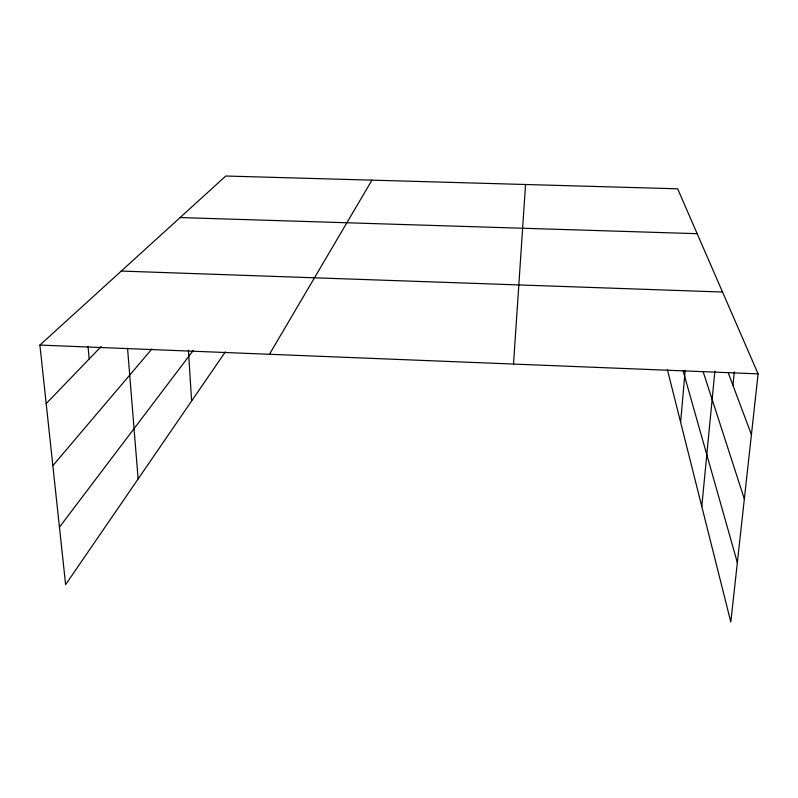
<?xml version="1.0" encoding="UTF-8"?>
<svg xmlns="http://www.w3.org/2000/svg" width="798" height="798" viewBox="0 0 798 798"><rect width="100%" height="100%" fill="white"/><g stroke="black" fill="none" stroke-linecap="round" stroke-linejoin="round"><path stroke-width="1.2" d="M513.513 364.068L525.563 184.508M680.624 422.252L685.183 370.302M701.791 506.461L714.878 371.16M732.933 385.294L734.31 371.878M225.305 351.908L65.616 584.635L39.9 345.085L225.784 176.019L677.662 188.807L758.1 373.863L730.818 621.981L667.357 369.454M269.455 354.282L371.948 180.158M59.451 527.159L193.236 350.482M52.848 465.663L151.879 348.975M46.184 403.618L101.236 346.462M180.099 217.565L697.163 233.684M121.276 271.061L722.529 292.038M39.9 345.085L758.1 373.863M728.215 372.696L751.417 434.651M703.058 371.429L744.344 498.969M683.008 370.581L737.352 562.61M88.039 346.671L89.177 358.98M127.54 348.257L138.124 478.96M188.428 350.262L191.61 401.025"/></g></svg>
